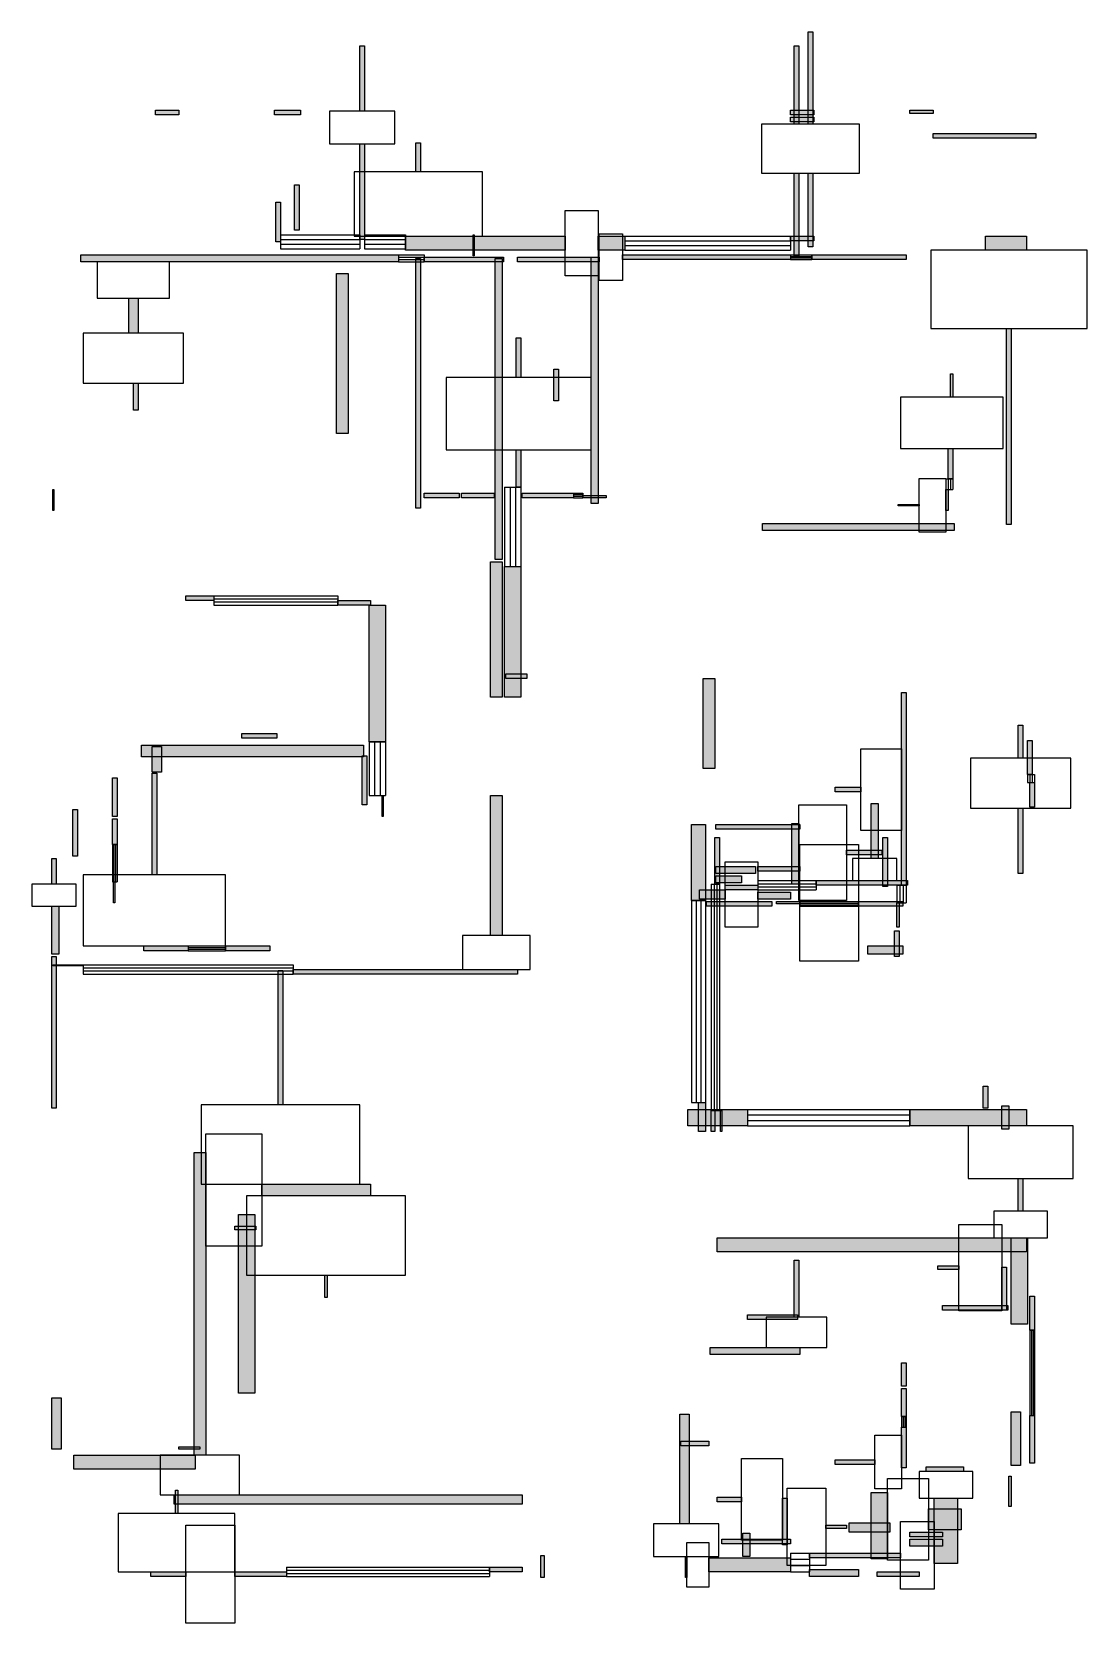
# Model space of a CAD drawing. Header units: centimetres. Extents: x 21 to 1959, y -49 to 2871.
import ezdxf

# ---------------------------------------------------------------- set-up
doc = ezdxf.new("R2010")
doc.units = ezdxf.units.CM
for name, color, linetype in [('DOORZONE', 2, 'Continuous'), ('WALL', 7, 'Continuous'), ('WINDOW', 5, 'Continuous')]:
    doc.layers.add(name, color=color, linetype=linetype)

msp = doc.modelspace()

# ---------------------------------------------------------------- hatches: boundary and pattern name
at = {"layer": 'WALL'}
h = msp.add_hatch(color=256, dxfattribs=at)
h.dxf.hatch_style = 1
h.paths.add_polyline_path([(1446.4, 2871.4), (1455, 2871.4), (1455, 2702.1), (1446.4, 2702.1)])
h = msp.add_hatch(color=256, dxfattribs=at)
h.dxf.hatch_style = 1
h.paths.add_polyline_path([(623.6, 2845.7), (632.1, 2845.7), (632.1, 2725.7), (623.6, 2725.7)])
h = msp.add_hatch(color=256, dxfattribs=at)
h.dxf.hatch_style = 1
h.paths.add_polyline_path([(1420.7, 2845.7), (1429.3, 2845.7), (1429.3, 2702.1), (1420.7, 2702.1)])
h = msp.add_hatch(color=256, dxfattribs=at)
h.dxf.hatch_style = 1
h.paths.add_polyline_path([(248.6, 2727.9), (291.4, 2727.9), (291.4, 2719.3), (248.6, 2719.3)])
h = msp.add_hatch(color=256, dxfattribs=at)
h.dxf.hatch_style = 1
h.paths.add_polyline_path([(467.1, 2727.9), (514.3, 2727.9), (514.3, 2719.3), (467.1, 2719.3)])
h = msp.add_hatch(color=256, dxfattribs=at)
h.dxf.hatch_style = 1
h.paths.add_polyline_path([(1414.3, 2727.9), (1457.1, 2727.9), (1457.1, 2719.3), (1414.3, 2719.3)])
h = msp.add_hatch(color=256, dxfattribs=at)
h.dxf.hatch_style = 1
h.paths.add_polyline_path([(1632.9, 2727.9), (1675.7, 2727.9), (1675.7, 2721.4), (1632.9, 2721.4)])
h = msp.add_hatch(color=256, dxfattribs=at)
h.dxf.hatch_style = 1
h.paths.add_polyline_path([(1414.3, 2715), (1457.1, 2715), (1457.1, 2706.4), (1414.3, 2706.4)])
h = msp.add_hatch(color=256, dxfattribs=at)
h.dxf.hatch_style = 1
h.paths.add_polyline_path([(623.6, 2665.7), (632.1, 2665.7), (632.1, 2490), (623.6, 2490)])
h = msp.add_hatch(color=256, dxfattribs=at)
h.dxf.hatch_style = 1
h.paths.add_polyline_path([(726.4, 2667.9), (735, 2667.9), (735, 2614.3), (726.4, 2614.3)])
h = msp.add_hatch(color=256, dxfattribs=at)
h.dxf.hatch_style = 1
h.paths.add_polyline_path([(1675.7, 2685), (1864.3, 2685), (1864.3, 2676.4), (1675.7, 2676.4)])
h = msp.add_hatch(color=256, dxfattribs=at)
h.dxf.hatch_style = 1
h.paths.add_polyline_path([(1420.7, 2612.1), (1429.3, 2612.1), (1429.3, 2460), (1420.7, 2460)])
h = msp.add_hatch(color=256, dxfattribs=at)
h.dxf.hatch_style = 1
h.paths.add_polyline_path([(1446.4, 2612.1), (1455, 2612.1), (1455, 2477.1), (1446.4, 2477.1)])
h = msp.add_hatch(color=256, dxfattribs=at)
h.dxf.hatch_style = 1
h.paths.add_polyline_path([(503.6, 2590.7), (512.1, 2590.7), (512.1, 2507.1), (503.6, 2507.1)])
h = msp.add_hatch(color=256, dxfattribs=at)
h.dxf.hatch_style = 1
h.paths.add_polyline_path([(469.3, 2558.6), (477.9, 2558.6), (477.9, 2485.7), (469.3, 2485.7)])
h = msp.add_hatch(color=256, dxfattribs=at)
h.dxf.hatch_style = 1
h.paths.add_polyline_path([(707.1, 2496.4), (1000.7, 2496.4), (1000.7, 2470.7), (707.1, 2470.7)])
h = msp.add_hatch(color=256, dxfattribs=at)
h.dxf.hatch_style = 1
h.paths.add_polyline_path([(831.4, 2498.6), (833.6, 2498.6), (833.6, 2460), (831.4, 2460)])
h = msp.add_hatch(color=256, dxfattribs=at)
h.dxf.hatch_style = 1
h.paths.add_polyline_path([(1060.7, 2496.4), (1110, 2496.4), (1110, 2470.7), (1060.7, 2470.7)])
h = msp.add_hatch(color=256, dxfattribs=at)
h.dxf.hatch_style = 1
h.paths.add_polyline_path([(1414.3, 2496.4), (1457.1, 2496.4), (1457.1, 2487.9), (1414.3, 2487.9)])
h = msp.add_hatch(color=256, dxfattribs=at)
h.dxf.hatch_style = 1
h.paths.add_polyline_path([(1772.1, 2496.4), (1847.1, 2496.4), (1847.1, 2470.7), (1772.1, 2470.7)])
h = msp.add_hatch(color=256, dxfattribs=at)
h.dxf.hatch_style = 1
h.paths.add_polyline_path([(111.4, 2462.1), (694.3, 2462.1), (694.3, 2449.3), (111.4, 2449.3)])
h = msp.add_hatch(color=256, dxfattribs=at)
h.dxf.hatch_style = 1
h.paths.add_polyline_path([(726.4, 2455.7), (735, 2455.7), (735, 1997.1), (726.4, 1997.1)])
h = msp.add_hatch(color=256, dxfattribs=at)
h.dxf.hatch_style = 1
h.paths.add_polyline_path([(741.4, 2457.9), (887.1, 2457.9), (887.1, 2449.3), (741.4, 2449.3)])
h = msp.add_hatch(color=256, dxfattribs=at)
h.dxf.hatch_style = 1
h.paths.add_polyline_path([(872.1, 2455.7), (885, 2455.7), (885, 1902.9), (872.1, 1902.9)])
h = msp.add_hatch(color=256, dxfattribs=at)
h.dxf.hatch_style = 1
h.paths.add_polyline_path([(912.9, 2457.9), (1062.9, 2457.9), (1062.9, 2449.3), (912.9, 2449.3)])
h = msp.add_hatch(color=256, dxfattribs=at)
h.dxf.hatch_style = 1
h.paths.add_polyline_path([(1047.9, 2457.9), (1060.7, 2457.9), (1060.7, 2005.7), (1047.9, 2005.7)])
h = msp.add_hatch(color=256, dxfattribs=at)
h.dxf.hatch_style = 1
h.paths.add_polyline_path([(1105.7, 2462.1), (1414.3, 2462.1), (1414.3, 2453.6), (1105.7, 2453.6)])
h = msp.add_hatch(color=256, dxfattribs=at)
h.dxf.hatch_style = 1
h.paths.add_polyline_path([(1452.9, 2462.1), (1626.4, 2462.1), (1626.4, 2453.6), (1452.9, 2453.6)])
h = msp.add_hatch(color=256, dxfattribs=at)
h.dxf.hatch_style = 1
h.paths.add_polyline_path([(580.7, 2427.9), (602.1, 2427.9), (602.1, 2134.3), (580.7, 2134.3)])
h = msp.add_hatch(color=256, dxfattribs=at)
h.dxf.hatch_style = 1
h.paths.add_polyline_path([(199.3, 2382.9), (216.4, 2382.9), (216.4, 2318.6), (199.3, 2318.6)])
h = msp.add_hatch(color=256, dxfattribs=at)
h.dxf.hatch_style = 1
h.paths.add_polyline_path([(910.7, 2310), (919.3, 2310), (919.3, 2237.1), (910.7, 2237.1)])
h = msp.add_hatch(color=256, dxfattribs=at)
h.dxf.hatch_style = 1
h.paths.add_polyline_path([(1810.7, 2327.1), (1819.3, 2327.1), (1819.3, 1967.1), (1810.7, 1967.1)])
h = msp.add_hatch(color=256, dxfattribs=at)
h.dxf.hatch_style = 1
h.paths.add_polyline_path([(979.3, 2252.1), (987.9, 2252.1), (987.9, 2194.3), (979.3, 2194.3)])
h = msp.add_hatch(color=256, dxfattribs=at)
h.dxf.hatch_style = 1
h.paths.add_polyline_path([(207.9, 2226.4), (216.4, 2226.4), (216.4, 2177.1), (207.9, 2177.1)])
h = msp.add_hatch(color=256, dxfattribs=at)
h.dxf.hatch_style = 1
h.paths.add_polyline_path([(1707.9, 2243.6), (1712.1, 2243.6), (1712.1, 2200.7), (1707.9, 2200.7)])
h = msp.add_hatch(color=256, dxfattribs=at)
h.dxf.hatch_style = 1
h.paths.add_polyline_path([(910.7, 2104.3), (919.3, 2104.3), (919.3, 2035.7), (910.7, 2035.7)])
h = msp.add_hatch(color=256, dxfattribs=at)
h.dxf.hatch_style = 1
h.paths.add_polyline_path([(1703.6, 2106.4), (1712.1, 2106.4), (1712.1, 2050.7), (1703.6, 2050.7)])
h = msp.add_hatch(color=256, dxfattribs=at)
h.dxf.hatch_style = 1
h.paths.add_polyline_path([(60, 2031.4), (62.1, 2031.4), (62.1, 1992.9), (60, 1992.9)])
h = msp.add_hatch(color=256, dxfattribs=at)
h.dxf.hatch_style = 1
h.paths.add_polyline_path([(741.4, 2025), (805.7, 2025), (805.7, 2016.4), (741.4, 2016.4)])
h = msp.add_hatch(color=256, dxfattribs=at)
h.dxf.hatch_style = 1
h.paths.add_polyline_path([(810, 2025), (870, 2025), (870, 2016.4), (810, 2016.4)])
h = msp.add_hatch(color=256, dxfattribs=at)
h.dxf.hatch_style = 1
h.paths.add_polyline_path([(921.4, 2025), (1015.7, 2025), (1015.7, 2016.4), (921.4, 2016.4)])
h = msp.add_hatch(color=256, dxfattribs=at)
h.dxf.hatch_style = 1
h.paths.add_polyline_path([(1032.9, 2020.7), (1075.7, 2020.7), (1075.7, 2016.4), (1032.9, 2016.4)])
h = msp.add_hatch(color=256, dxfattribs=at)
h.dxf.hatch_style = 1
h.paths.add_polyline_path([(1699.3, 2031.4), (1703.6, 2031.4), (1703.6, 1992.9), (1699.3, 1992.9)])
h = msp.add_hatch(color=256, dxfattribs=at)
h.dxf.hatch_style = 1
h.paths.add_polyline_path([(1611.4, 2003.6), (1650, 2003.6), (1650, 2001.4), (1611.4, 2001.4)])
h = msp.add_hatch(color=256, dxfattribs=at)
h.dxf.hatch_style = 1
h.paths.add_polyline_path([(1362.9, 1969.3), (1714.3, 1969.3), (1714.3, 1956.4), (1362.9, 1956.4)])
h = msp.add_hatch(color=256, dxfattribs=at)
h.dxf.hatch_style = 1
h.paths.add_polyline_path([(863.6, 1898.6), (885, 1898.6), (885, 1650), (863.6, 1650)])
h = msp.add_hatch(color=256, dxfattribs=at)
h.dxf.hatch_style = 1
h.paths.add_polyline_path([(889.3, 1890), (919.3, 1890), (919.3, 1650), (889.3, 1650)])
h = msp.add_hatch(color=256, dxfattribs=at)
h.dxf.hatch_style = 1
h.paths.add_polyline_path([(304.3, 1836.4), (355.7, 1836.4), (355.7, 1827.9), (304.3, 1827.9)])
h = msp.add_hatch(color=256, dxfattribs=at)
h.dxf.hatch_style = 1
h.paths.add_polyline_path([(582.9, 1827.9), (642.9, 1827.9), (642.9, 1819.3), (582.9, 1819.3)])
h = msp.add_hatch(color=256, dxfattribs=at)
h.dxf.hatch_style = 1
h.paths.add_polyline_path([(640.7, 1819.3), (670.7, 1819.3), (670.7, 1568.6), (640.7, 1568.6)])
h = msp.add_hatch(color=256, dxfattribs=at)
h.dxf.hatch_style = 1
h.paths.add_polyline_path([(891.4, 1692.9), (930, 1692.9), (930, 1684.3), (891.4, 1684.3)])
h = msp.add_hatch(color=256, dxfattribs=at)
h.dxf.hatch_style = 1
h.paths.add_polyline_path([(1253.6, 1684.3), (1275, 1684.3), (1275, 1519.3), (1253.6, 1519.3)])
h = msp.add_hatch(color=256, dxfattribs=at)
h.dxf.hatch_style = 1
h.paths.add_polyline_path([(1617.9, 1658.6), (1626.4, 1658.6), (1626.4, 1305), (1617.9, 1305)])
h = msp.add_hatch(color=256, dxfattribs=at)
h.dxf.hatch_style = 1
h.paths.add_polyline_path([(407.1, 1583.6), (471.4, 1583.6), (471.4, 1575), (407.1, 1575)])
h = msp.add_hatch(color=256, dxfattribs=at)
h.dxf.hatch_style = 1
h.paths.add_polyline_path([(1832.1, 1598.6), (1840.7, 1598.6), (1840.7, 1538.6), (1832.1, 1538.6)])
h = msp.add_hatch(color=256, dxfattribs=at)
h.dxf.hatch_style = 1
h.paths.add_polyline_path([(222.9, 1562.1), (630, 1562.1), (630, 1540.7), (222.9, 1540.7)])
h = msp.add_hatch(color=256, dxfattribs=at)
h.dxf.hatch_style = 1
h.paths.add_polyline_path([(242.1, 1560), (259.3, 1560), (259.3, 1512.9), (242.1, 1512.9)])
h = msp.add_hatch(color=256, dxfattribs=at)
h.dxf.hatch_style = 1
h.paths.add_polyline_path([(1849.3, 1570.7), (1857.9, 1570.7), (1857.9, 1508.6), (1849.3, 1508.6)])
h = msp.add_hatch(color=256, dxfattribs=at)
h.dxf.hatch_style = 1
h.paths.add_polyline_path([(627.9, 1542.9), (636.4, 1542.9), (636.4, 1452.9), (627.9, 1452.9)])
h = msp.add_hatch(color=256, dxfattribs=at)
h.dxf.hatch_style = 1
h.paths.add_polyline_path([(169.3, 1502.1), (177.9, 1502.1), (177.9, 1431.4), (169.3, 1431.4)])
h = msp.add_hatch(color=256, dxfattribs=at)
h.dxf.hatch_style = 1
h.paths.add_polyline_path([(242.1, 1510.7), (250.7, 1510.7), (250.7, 1324.3), (242.1, 1324.3)])
h = msp.add_hatch(color=256, dxfattribs=at)
h.dxf.hatch_style = 1
h.paths.add_polyline_path([(1853.6, 1493.6), (1862.1, 1493.6), (1862.1, 1448.6), (1853.6, 1448.6)])
h = msp.add_hatch(color=256, dxfattribs=at)
h.dxf.hatch_style = 1
h.paths.add_polyline_path([(664.3, 1470), (666.4, 1470), (666.4, 1431.4), (664.3, 1431.4)])
h = msp.add_hatch(color=256, dxfattribs=at)
h.dxf.hatch_style = 1
h.paths.add_polyline_path([(863.6, 1470), (885, 1470), (885, 1212.9), (863.6, 1212.9)])
h = msp.add_hatch(color=256, dxfattribs=at)
h.dxf.hatch_style = 1
h.paths.add_polyline_path([(1495.7, 1485), (1542.9, 1485), (1542.9, 1476.4), (1495.7, 1476.4)])
h = msp.add_hatch(color=256, dxfattribs=at)
h.dxf.hatch_style = 1
h.paths.add_polyline_path([(96.4, 1444.3), (105, 1444.3), (105, 1358.6), (96.4, 1358.6)])
h = msp.add_hatch(color=256, dxfattribs=at)
h.dxf.hatch_style = 1
h.paths.add_polyline_path([(1562.1, 1455), (1575, 1455), (1575, 1354.3), (1562.1, 1354.3)])
h = msp.add_hatch(color=256, dxfattribs=at)
h.dxf.hatch_style = 1
h.paths.add_polyline_path([(1832.1, 1446.4), (1840.7, 1446.4), (1840.7, 1326.4), (1832.1, 1326.4)])
h = msp.add_hatch(color=256, dxfattribs=at)
h.dxf.hatch_style = 1
h.paths.add_polyline_path([(169.3, 1427.1), (177.9, 1427.1), (177.9, 1380), (169.3, 1380)])
h = msp.add_hatch(color=256, dxfattribs=at)
h.dxf.hatch_style = 1
h.paths.add_polyline_path([(1232.1, 1416.4), (1257.9, 1416.4), (1257.9, 1277.1), (1232.1, 1277.1)])
h = msp.add_hatch(color=256, dxfattribs=at)
h.dxf.hatch_style = 1
h.paths.add_polyline_path([(1277.1, 1416.4), (1431.4, 1416.4), (1431.4, 1407.9), (1277.1, 1407.9)])
h = msp.add_hatch(color=256, dxfattribs=at)
h.dxf.hatch_style = 1
h.paths.add_polyline_path([(1416.4, 1418.6), (1429.3, 1418.6), (1429.3, 1307.1), (1416.4, 1307.1)])
h = msp.add_hatch(color=256, dxfattribs=at)
h.dxf.hatch_style = 1
h.paths.add_polyline_path([(1275, 1392.9), (1283.6, 1392.9), (1283.6, 1307.1), (1275, 1307.1)])
h = msp.add_hatch(color=256, dxfattribs=at)
h.dxf.hatch_style = 1
h.paths.add_polyline_path([(1583.6, 1392.9), (1592.1, 1392.9), (1592.1, 1302.9), (1583.6, 1302.9)])
h = msp.add_hatch(color=256, dxfattribs=at)
h.dxf.hatch_style = 1
h.paths.add_polyline_path([(57.9, 1354.3), (66.4, 1354.3), (66.4, 1307.1), (57.9, 1307.1)])
h = msp.add_hatch(color=256, dxfattribs=at)
h.dxf.hatch_style = 1
h.paths.add_polyline_path([(1517.1, 1369.3), (1581.4, 1369.3), (1581.4, 1360.7), (1517.1, 1360.7)])
h = msp.add_hatch(color=256, dxfattribs=at)
h.dxf.hatch_style = 1
h.paths.add_polyline_path([(1277.1, 1339.3), (1350, 1339.3), (1350, 1326.4), (1277.1, 1326.4)])
h = msp.add_hatch(color=256, dxfattribs=at)
h.dxf.hatch_style = 1
h.paths.add_polyline_path([(1277.1, 1322.1), (1324.3, 1322.1), (1324.3, 1309.3), (1277.1, 1309.3)])
h = msp.add_hatch(color=256, dxfattribs=at)
h.dxf.hatch_style = 1
h.paths.add_polyline_path([(1354.3, 1339.3), (1431.4, 1339.3), (1431.4, 1330.7), (1354.3, 1330.7)])
h = msp.add_hatch(color=256, dxfattribs=at)
h.dxf.hatch_style = 1
h.paths.add_polyline_path([(171.4, 1311.4), (173.6, 1311.4), (173.6, 1272.9), (171.4, 1272.9)])
h = msp.add_hatch(color=256, dxfattribs=at)
h.dxf.hatch_style = 1
h.paths.add_polyline_path([(1247.1, 1296.4), (1294.3, 1296.4), (1294.3, 1279.3), (1247.1, 1279.3)])
h = msp.add_hatch(color=256, dxfattribs=at)
h.dxf.hatch_style = 1
h.paths.add_polyline_path([(1294.3, 1305), (1354.3, 1305), (1354.3, 1296.4), (1294.3, 1296.4)])
h = msp.add_hatch(color=256, dxfattribs=at)
h.dxf.hatch_style = 1
h.paths.add_polyline_path([(1354.3, 1292.1), (1414.3, 1292.1), (1414.3, 1279.3), (1354.3, 1279.3)])
h = msp.add_hatch(color=256, dxfattribs=at)
h.dxf.hatch_style = 1
h.paths.add_polyline_path([(1461.4, 1313.6), (1628.6, 1313.6), (1628.6, 1305), (1461.4, 1305)])
h = msp.add_hatch(color=256, dxfattribs=at)
h.dxf.hatch_style = 1
h.paths.add_polyline_path([(57.9, 1266.4), (70.7, 1266.4), (70.7, 1178.6), (57.9, 1178.6)])
h = msp.add_hatch(color=256, dxfattribs=at)
h.dxf.hatch_style = 1
h.paths.add_polyline_path([(1260, 1275), (1380, 1275), (1380, 1266.4), (1260, 1266.4)])
h = msp.add_hatch(color=256, dxfattribs=at)
h.dxf.hatch_style = 1
h.paths.add_polyline_path([(1388.6, 1275), (1431.4, 1275), (1431.4, 1270.7), (1388.6, 1270.7)])
h = msp.add_hatch(color=256, dxfattribs=at)
h.dxf.hatch_style = 1
h.paths.add_polyline_path([(1538.6, 1275), (1620, 1275), (1620, 1266.4), (1538.6, 1266.4)])
h = msp.add_hatch(color=256, dxfattribs=at)
h.dxf.hatch_style = 1
h.paths.add_polyline_path([(1609.3, 1272.9), (1613.6, 1272.9), (1613.6, 1227.9), (1609.3, 1227.9)])
h = msp.add_hatch(color=256, dxfattribs=at)
h.dxf.hatch_style = 1
h.paths.add_polyline_path([(1605, 1221.4), (1613.6, 1221.4), (1613.6, 1174.3), (1605, 1174.3)])
h = msp.add_hatch(color=256, dxfattribs=at)
h.dxf.hatch_style = 1
h.paths.add_polyline_path([(57.9, 1174.3), (66.4, 1174.3), (66.4, 895.7), (57.9, 895.7)])
h = msp.add_hatch(color=256, dxfattribs=at)
h.dxf.hatch_style = 1
h.paths.add_polyline_path([(227.1, 1193.6), (308.6, 1193.6), (308.6, 1185), (227.1, 1185)])
h = msp.add_hatch(color=256, dxfattribs=at)
h.dxf.hatch_style = 1
h.paths.add_polyline_path([(377.1, 1193.6), (458.6, 1193.6), (458.6, 1185), (377.1, 1185)])
h = msp.add_hatch(color=256, dxfattribs=at)
h.dxf.hatch_style = 1
h.paths.add_polyline_path([(1555.7, 1193.6), (1620, 1193.6), (1620, 1178.6), (1555.7, 1178.6)])
h = msp.add_hatch(color=256, dxfattribs=at)
h.dxf.hatch_style = 1
h.paths.add_polyline_path([(60, 1159.3), (115.7, 1159.3), (115.7, 1157.1), (60, 1157.1)])
h = msp.add_hatch(color=256, dxfattribs=at)
h.dxf.hatch_style = 1
h.paths.add_polyline_path([(473.6, 1148.6), (482.1, 1148.6), (482.1, 902.1), (473.6, 902.1)])
h = msp.add_hatch(color=256, dxfattribs=at)
h.dxf.hatch_style = 1
h.paths.add_polyline_path([(501.4, 1150.7), (912.9, 1150.7), (912.9, 1142.1), (501.4, 1142.1)])
h = msp.add_hatch(color=256, dxfattribs=at)
h.dxf.hatch_style = 1
h.paths.add_polyline_path([(1767.9, 936.4), (1776.4, 936.4), (1776.4, 895.7), (1767.9, 895.7)])
h = msp.add_hatch(color=256, dxfattribs=at)
h.dxf.hatch_style = 1
h.paths.add_polyline_path([(1245, 906.4), (1257.9, 906.4), (1257.9, 852.9), (1245, 852.9)])
h = msp.add_hatch(color=256, dxfattribs=at)
h.dxf.hatch_style = 1
h.paths.add_polyline_path([(1225.7, 893.6), (1335, 893.6), (1335, 863.6), (1225.7, 863.6)])
h = msp.add_hatch(color=256, dxfattribs=at)
h.dxf.hatch_style = 1
h.paths.add_polyline_path([(1268.6, 891.4), (1275, 891.4), (1275, 852.9), (1268.6, 852.9)])
h = msp.add_hatch(color=256, dxfattribs=at)
h.dxf.hatch_style = 1
h.paths.add_polyline_path([(1285.7, 891.4), (1287.9, 891.4), (1287.9, 852.9), (1285.7, 852.9)])
h = msp.add_hatch(color=256, dxfattribs=at)
h.dxf.hatch_style = 1
h.paths.add_polyline_path([(1632.9, 893.6), (1847.1, 893.6), (1847.1, 863.6), (1632.9, 863.6)])
h = msp.add_hatch(color=256, dxfattribs=at)
h.dxf.hatch_style = 1
h.paths.add_polyline_path([(1802.1, 900), (1815, 900), (1815, 857.1), (1802.1, 857.1)])
h = msp.add_hatch(color=256, dxfattribs=at)
h.dxf.hatch_style = 1
h.paths.add_polyline_path([(319.3, 814.3), (340.7, 814.3), (340.7, 259.3), (319.3, 259.3)])
h = msp.add_hatch(color=256, dxfattribs=at)
h.dxf.hatch_style = 1
h.paths.add_polyline_path([(1832.1, 767.1), (1840.7, 767.1), (1840.7, 707.1), (1832.1, 707.1)])
h = msp.add_hatch(color=256, dxfattribs=at)
h.dxf.hatch_style = 1
h.paths.add_polyline_path([(443.6, 756.4), (642.9, 756.4), (642.9, 735), (443.6, 735)])
h = msp.add_hatch(color=256, dxfattribs=at)
h.dxf.hatch_style = 1
h.paths.add_polyline_path([(394.3, 679.3), (432.9, 679.3), (432.9, 672.9), (394.3, 672.9)])
h = msp.add_hatch(color=256, dxfattribs=at)
h.dxf.hatch_style = 1
h.paths.add_polyline_path([(400.7, 700.7), (430.7, 700.7), (430.7, 372.9), (400.7, 372.9)])
h = msp.add_hatch(color=256, dxfattribs=at)
h.dxf.hatch_style = 1
h.paths.add_polyline_path([(1279.3, 657.9), (1847.1, 657.9), (1847.1, 632.1), (1279.3, 632.1)])
h = msp.add_hatch(color=256, dxfattribs=at)
h.dxf.hatch_style = 1
h.paths.add_polyline_path([(1819.3, 657.9), (1849.3, 657.9), (1849.3, 499.3), (1819.3, 499.3)])
h = msp.add_hatch(color=256, dxfattribs=at)
h.dxf.hatch_style = 1
h.paths.add_polyline_path([(1420.7, 617.1), (1429.3, 617.1), (1429.3, 512.1), (1420.7, 512.1)])
h = msp.add_hatch(color=256, dxfattribs=at)
h.dxf.hatch_style = 1
h.paths.add_polyline_path([(559.3, 589.3), (563.6, 589.3), (563.6, 548.6), (559.3, 548.6)])
h = msp.add_hatch(color=256, dxfattribs=at)
h.dxf.hatch_style = 1
h.paths.add_polyline_path([(1684.3, 606.4), (1722.9, 606.4), (1722.9, 600), (1684.3, 600)])
h = msp.add_hatch(color=256, dxfattribs=at)
h.dxf.hatch_style = 1
h.paths.add_polyline_path([(1802.1, 604.3), (1810.7, 604.3), (1810.7, 525), (1802.1, 525)])
h = msp.add_hatch(color=256, dxfattribs=at)
h.dxf.hatch_style = 1
h.paths.add_polyline_path([(1692.9, 533.6), (1812.9, 533.6), (1812.9, 525), (1692.9, 525)])
h = msp.add_hatch(color=256, dxfattribs=at)
h.dxf.hatch_style = 1
h.paths.add_polyline_path([(1853.6, 550.7), (1862.1, 550.7), (1862.1, 488.6), (1853.6, 488.6)])
h = msp.add_hatch(color=256, dxfattribs=at)
h.dxf.hatch_style = 1
h.paths.add_polyline_path([(1335, 516.4), (1427.1, 516.4), (1427.1, 507.9), (1335, 507.9)])
h = msp.add_hatch(color=256, dxfattribs=at)
h.dxf.hatch_style = 1
h.paths.add_polyline_path([(1266.4, 456.4), (1431.4, 456.4), (1431.4, 443.6), (1266.4, 443.6)])
h = msp.add_hatch(color=256, dxfattribs=at)
h.dxf.hatch_style = 1
h.paths.add_polyline_path([(1617.9, 428.6), (1626.4, 428.6), (1626.4, 385.7), (1617.9, 385.7)])
h = msp.add_hatch(color=256, dxfattribs=at)
h.dxf.hatch_style = 1
h.paths.add_polyline_path([(1617.9, 381.4), (1626.4, 381.4), (1626.4, 330), (1617.9, 330)])
h = msp.add_hatch(color=256, dxfattribs=at)
h.dxf.hatch_style = 1
h.paths.add_polyline_path([(57.9, 364.3), (75, 364.3), (75, 270), (57.9, 270)])
h = msp.add_hatch(color=256, dxfattribs=at)
h.dxf.hatch_style = 1
h.paths.add_polyline_path([(1210.7, 334.3), (1227.9, 334.3), (1227.9, 132.9), (1210.7, 132.9)])
h = msp.add_hatch(color=256, dxfattribs=at)
h.dxf.hatch_style = 1
h.paths.add_polyline_path([(1819.3, 338.6), (1836.4, 338.6), (1836.4, 240), (1819.3, 240)])
h = msp.add_hatch(color=256, dxfattribs=at)
h.dxf.hatch_style = 1
h.paths.add_polyline_path([(1853.6, 332.1), (1862.1, 332.1), (1862.1, 244.3), (1853.6, 244.3)])
h = msp.add_hatch(color=256, dxfattribs=at)
h.dxf.hatch_style = 1
h.paths.add_polyline_path([(1617.9, 310.7), (1626.4, 310.7), (1626.4, 235.7), (1617.9, 235.7)])
h = msp.add_hatch(color=256, dxfattribs=at)
h.dxf.hatch_style = 1
h.paths.add_polyline_path([(291.4, 274.3), (330, 274.3), (330, 270), (291.4, 270)])
h = msp.add_hatch(color=256, dxfattribs=at)
h.dxf.hatch_style = 1
h.paths.add_polyline_path([(1212.9, 285), (1264.3, 285), (1264.3, 276.4), (1212.9, 276.4)])
h = msp.add_hatch(color=256, dxfattribs=at)
h.dxf.hatch_style = 1
h.paths.add_polyline_path([(98.6, 259.3), (321.4, 259.3), (321.4, 233.6), (98.6, 233.6)])
h = msp.add_hatch(color=256, dxfattribs=at)
h.dxf.hatch_style = 1
h.paths.add_polyline_path([(1495.7, 250.7), (1568.6, 250.7), (1568.6, 242.1), (1495.7, 242.1)])
h = msp.add_hatch(color=256, dxfattribs=at)
h.dxf.hatch_style = 1
h.paths.add_polyline_path([(1662.9, 237.9), (1731.4, 237.9), (1731.4, 229.3), (1662.9, 229.3)])
h = msp.add_hatch(color=256, dxfattribs=at)
h.dxf.hatch_style = 1
h.paths.add_polyline_path([(1815, 220.7), (1819.3, 220.7), (1819.3, 165), (1815, 165)])
h = msp.add_hatch(color=256, dxfattribs=at)
h.dxf.hatch_style = 1
h.paths.add_polyline_path([(282.9, 186.4), (921.4, 186.4), (921.4, 169.3), (282.9, 169.3)])
h = msp.add_hatch(color=256, dxfattribs=at)
h.dxf.hatch_style = 1
h.paths.add_polyline_path([(285, 195), (289.3, 195), (289.3, 152.1), (285, 152.1)])
h = msp.add_hatch(color=256, dxfattribs=at)
h.dxf.hatch_style = 1
h.paths.add_polyline_path([(1279.3, 182.1), (1324.3, 182.1), (1324.3, 173.6), (1279.3, 173.6)])
h = msp.add_hatch(color=256, dxfattribs=at)
h.dxf.hatch_style = 1
h.paths.add_polyline_path([(1399.3, 180), (1407.9, 180), (1407.9, 94.3), (1399.3, 94.3)])
h = msp.add_hatch(color=256, dxfattribs=at)
h.dxf.hatch_style = 1
h.paths.add_polyline_path([(1562.1, 190.7), (1592.1, 190.7), (1592.1, 68.6), (1562.1, 68.6)])
h = msp.add_hatch(color=256, dxfattribs=at)
h.dxf.hatch_style = 1
h.paths.add_polyline_path([(1677.9, 180), (1720.7, 180), (1720.7, 60), (1677.9, 60)])
h = msp.add_hatch(color=256, dxfattribs=at)
h.dxf.hatch_style = 1
h.paths.add_polyline_path([(1667.1, 160.7), (1727.1, 160.7), (1727.1, 122.1), (1667.1, 122.1)])
h = msp.add_hatch(color=256, dxfattribs=at)
h.dxf.hatch_style = 1
h.paths.add_polyline_path([(1478.6, 130.7), (1517.1, 130.7), (1517.1, 124.3), (1478.6, 124.3)])
h = msp.add_hatch(color=256, dxfattribs=at)
h.dxf.hatch_style = 1
h.paths.add_polyline_path([(1521.4, 135), (1596.4, 135), (1596.4, 117.9), (1521.4, 117.9)])
h = msp.add_hatch(color=256, dxfattribs=at)
h.dxf.hatch_style = 1
h.paths.add_polyline_path([(1632.9, 117.9), (1692.9, 117.9), (1692.9, 109.3), (1632.9, 109.3)])
h = msp.add_hatch(color=256, dxfattribs=at)
h.dxf.hatch_style = 1
h.paths.add_polyline_path([(1287.9, 105), (1414.3, 105), (1414.3, 96.4), (1287.9, 96.4)])
h = msp.add_hatch(color=256, dxfattribs=at)
h.dxf.hatch_style = 1
h.paths.add_polyline_path([(1326.4, 115.7), (1339.3, 115.7), (1339.3, 72.9), (1326.4, 72.9)])
h = msp.add_hatch(color=256, dxfattribs=at)
h.dxf.hatch_style = 1
h.paths.add_polyline_path([(1632.9, 105), (1692.9, 105), (1692.9, 92.1), (1632.9, 92.1)])
h = msp.add_hatch(color=256, dxfattribs=at)
h.dxf.hatch_style = 1
h.paths.add_polyline_path([(955.7, 75), (962.1, 75), (962.1, 34.3), (955.7, 34.3)])
h = msp.add_hatch(color=256, dxfattribs=at)
h.dxf.hatch_style = 1
h.paths.add_polyline_path([(1221.4, 72.9), (1223.6, 72.9), (1223.6, 34.3), (1221.4, 34.3)])
h = msp.add_hatch(color=256, dxfattribs=at)
h.dxf.hatch_style = 1
h.paths.add_polyline_path([(1264.3, 70.7), (1414.3, 70.7), (1414.3, 45), (1264.3, 45)])
h = msp.add_hatch(color=256, dxfattribs=at)
h.dxf.hatch_style = 1
h.paths.add_polyline_path([(1448.6, 79.3), (1615.7, 79.3), (1615.7, 70.7), (1448.6, 70.7)])
h = msp.add_hatch(color=256, dxfattribs=at)
h.dxf.hatch_style = 1
h.paths.add_polyline_path([(240, 45), (304.3, 45), (304.3, 36.4), (240, 36.4)])
h = msp.add_hatch(color=256, dxfattribs=at)
h.dxf.hatch_style = 1
h.paths.add_polyline_path([(394.3, 45), (488.6, 45), (488.6, 36.4), (394.3, 36.4)])
h = msp.add_hatch(color=256, dxfattribs=at)
h.dxf.hatch_style = 1
h.paths.add_polyline_path([(861.4, 53.6), (921.4, 53.6), (921.4, 45), (861.4, 45)])
h = msp.add_hatch(color=256, dxfattribs=at)
h.dxf.hatch_style = 1
h.paths.add_polyline_path([(1448.6, 49.3), (1538.6, 49.3), (1538.6, 36.4), (1448.6, 36.4)])
h = msp.add_hatch(color=256, dxfattribs=at)
h.dxf.hatch_style = 1
h.paths.add_polyline_path([(1572.9, 45), (1650, 45), (1650, 36.4), (1572.9, 36.4)])

# ---------------------------------------------------------------- linework, layer by layer
at = {"layer": 'DOORZONE'}
for points in [[(567.9, 2725.7), (567.9, 2665.7), (687.9, 2665.7), (687.9, 2725.7)], [(1360.7, 2702.1), (1360.7, 2612.1), (1540.7, 2612.1), (1540.7, 2702.1)], [(612.9, 2614.3), (612.9, 2496.4), (848.6, 2496.4), (848.6, 2614.3)], [(1000.7, 2543.6), (1060.7, 2543.6), (1060.7, 2423.6), (1000.7, 2423.6)], [(1062.9, 2500.7), (1105.7, 2500.7), (1105.7, 2415), (1062.9, 2415)], [(1671.4, 2470.7), (1671.4, 2327.1), (1958.6, 2327.1), (1958.6, 2470.7)], [(141.4, 2449.3), (141.4, 2382.9), (274.3, 2382.9), (274.3, 2449.3)], [(115.7, 2318.6), (115.7, 2226.4), (300, 2226.4), (300, 2318.6)], [(782.1, 2237.1), (782.1, 2104.3), (1047.9, 2104.3), (1047.9, 2237.1)], [(1615.7, 2200.7), (1615.7, 2106.4), (1804.3, 2106.4), (1804.3, 2200.7)], [(1650, 2051.8), (1699.3, 2051.8), (1699.3, 1953.2), (1650, 1953.2)], [(1542.9, 1555.7), (1617.9, 1555.7), (1617.9, 1405.7), (1542.9, 1405.7)], [(1744.3, 1538.6), (1744.3, 1446.4), (1928.6, 1446.4), (1928.6, 1538.6)], [(1429.3, 1452.9), (1517.1, 1452.9), (1517.1, 1277.1), (1429.3, 1277.1)], [(1431.4, 1380), (1538.6, 1380), (1538.6, 1165.7), (1431.4, 1165.7)], [(1294.3, 1347.9), (1354.3, 1347.9), (1354.3, 1227.9), (1294.3, 1227.9)], [(1527.9, 1354.3), (1527.9, 1313.6), (1609.3, 1313.6), (1609.3, 1354.3)], [(115.7, 1324.3), (115.7, 1193.6), (377.1, 1193.6), (377.1, 1324.3)], [(21.4, 1307.1), (21.4, 1266.4), (102.9, 1266.4), (102.9, 1307.1)], [(812.1, 1212.9), (812.1, 1150.7), (936.4, 1150.7), (936.4, 1212.9)], [(332.1, 902.1), (332.1, 756.4), (623.6, 756.4), (623.6, 902.1)], [(340.7, 848.6), (443.6, 848.6), (443.6, 642.9), (340.7, 642.9)], [(1740, 863.6), (1740, 767.1), (1932.9, 767.1), (1932.9, 863.6)], [(415.7, 735), (415.7, 589.3), (707.1, 589.3), (707.1, 735)], [(1787.1, 707.1), (1787.1, 657.9), (1885.7, 657.9), (1885.7, 707.1)], [(1722.9, 682.5), (1802.1, 682.5), (1802.1, 523.9), (1722.9, 523.9)], [(1369.3, 512.1), (1369.3, 456.4), (1480.7, 456.4), (1480.7, 512.1)], [(1568.6, 295.7), (1617.9, 295.7), (1617.9, 197.1), (1568.6, 197.1)], [(257.1, 259.3), (257.1, 186.4), (402.9, 186.4), (402.9, 259.3)], [(1324.3, 252.9), (1399.3, 252.9), (1399.3, 102.9), (1324.3, 102.9)], [(1592.1, 216.4), (1667.1, 216.4), (1667.1, 66.4), (1592.1, 66.4)], [(1650, 229.3), (1650, 180), (1748.6, 180), (1748.6, 229.3)], [(1407.9, 198.2), (1478.6, 198.2), (1478.6, 56.8), (1407.9, 56.8)], [(180, 152.1), (180, 45), (394.3, 45), (394.3, 152.1)], [(304.3, 130.7), (394.3, 130.7), (394.3, -49.3), (304.3, -49.3)], [(1162.5, 132.9), (1162.5, 72.9), (1282.5, 72.9), (1282.5, 132.9)], [(1615.7, 137.1), (1677.9, 137.1), (1677.9, 12.9), (1615.7, 12.9)], [(1223.6, 98.6), (1264.3, 98.6), (1264.3, 17.1), (1223.6, 17.1)]]:
    msp.add_lwpolyline(points, close=True, dxfattribs=at)
at = {"layer": 'WALL'}
for points in [[(1446.4, 2871.4), (1455, 2871.4), (1455, 2702.1), (1446.4, 2702.1)], [(623.6, 2845.7), (632.1, 2845.7), (632.1, 2725.7), (623.6, 2725.7)], [(1420.7, 2845.7), (1429.3, 2845.7), (1429.3, 2702.1), (1420.7, 2702.1)], [(248.6, 2727.9), (291.4, 2727.9), (291.4, 2719.3), (248.6, 2719.3)], [(467.1, 2727.9), (514.3, 2727.9), (514.3, 2719.3), (467.1, 2719.3)], [(1414.3, 2727.9), (1457.1, 2727.9), (1457.1, 2719.3), (1414.3, 2719.3)], [(1632.9, 2727.9), (1675.7, 2727.9), (1675.7, 2721.4), (1632.9, 2721.4)], [(1414.3, 2715), (1457.1, 2715), (1457.1, 2706.4), (1414.3, 2706.4)], [(623.6, 2665.7), (632.1, 2665.7), (632.1, 2490), (623.6, 2490)], [(726.4, 2667.9), (735, 2667.9), (735, 2614.3), (726.4, 2614.3)], [(1675.7, 2685), (1864.3, 2685), (1864.3, 2676.4), (1675.7, 2676.4)], [(1420.7, 2612.1), (1429.3, 2612.1), (1429.3, 2460), (1420.7, 2460)], [(1446.4, 2612.1), (1455, 2612.1), (1455, 2477.1), (1446.4, 2477.1)], [(503.6, 2590.7), (512.1, 2590.7), (512.1, 2507.1), (503.6, 2507.1)], [(469.3, 2558.6), (477.9, 2558.6), (477.9, 2485.7), (469.3, 2485.7)], [(707.1, 2496.4), (1000.7, 2496.4), (1000.7, 2470.7), (707.1, 2470.7)], [(831.4, 2498.6), (833.6, 2498.6), (833.6, 2460), (831.4, 2460)], [(1060.7, 2496.4), (1110, 2496.4), (1110, 2470.7), (1060.7, 2470.7)], [(1414.3, 2496.4), (1457.1, 2496.4), (1457.1, 2487.9), (1414.3, 2487.9)], [(1772.1, 2496.4), (1847.1, 2496.4), (1847.1, 2470.7), (1772.1, 2470.7)], [(111.4, 2462.1), (694.3, 2462.1), (694.3, 2449.3), (111.4, 2449.3)], [(726.4, 2455.7), (735, 2455.7), (735, 1997.1), (726.4, 1997.1)], [(741.4, 2457.9), (887.1, 2457.9), (887.1, 2449.3), (741.4, 2449.3)], [(872.1, 2455.7), (885, 2455.7), (885, 1902.9), (872.1, 1902.9)], [(912.9, 2457.9), (1062.9, 2457.9), (1062.9, 2449.3), (912.9, 2449.3)], [(1047.9, 2457.9), (1060.7, 2457.9), (1060.7, 2005.7), (1047.9, 2005.7)], [(1105.7, 2462.1), (1414.3, 2462.1), (1414.3, 2453.6), (1105.7, 2453.6)], [(1452.9, 2462.1), (1626.4, 2462.1), (1626.4, 2453.6), (1452.9, 2453.6)], [(580.7, 2427.9), (602.1, 2427.9), (602.1, 2134.3), (580.7, 2134.3)], [(199.3, 2382.9), (216.4, 2382.9), (216.4, 2318.6), (199.3, 2318.6)], [(910.7, 2310), (919.3, 2310), (919.3, 2237.1), (910.7, 2237.1)], [(1810.7, 2327.1), (1819.3, 2327.1), (1819.3, 1967.1), (1810.7, 1967.1)], [(979.3, 2252.1), (987.9, 2252.1), (987.9, 2194.3), (979.3, 2194.3)], [(207.9, 2226.4), (216.4, 2226.4), (216.4, 2177.1), (207.9, 2177.1)], [(1707.9, 2243.6), (1712.1, 2243.6), (1712.1, 2200.7), (1707.9, 2200.7)], [(910.7, 2104.3), (919.3, 2104.3), (919.3, 2035.7), (910.7, 2035.7)], [(1703.6, 2106.4), (1712.1, 2106.4), (1712.1, 2050.7), (1703.6, 2050.7)], [(60, 2031.4), (62.1, 2031.4), (62.1, 1992.9), (60, 1992.9)], [(741.4, 2025), (805.7, 2025), (805.7, 2016.4), (741.4, 2016.4)], [(810, 2025), (870, 2025), (870, 2016.4), (810, 2016.4)], [(921.4, 2025), (1015.7, 2025), (1015.7, 2016.4), (921.4, 2016.4)], [(1032.9, 2020.7), (1075.7, 2020.7), (1075.7, 2016.4), (1032.9, 2016.4)], [(1699.3, 2031.4), (1703.6, 2031.4), (1703.6, 1992.9), (1699.3, 1992.9)], [(1611.4, 2003.6), (1650, 2003.6), (1650, 2001.4), (1611.4, 2001.4)], [(1362.9, 1969.3), (1714.3, 1969.3), (1714.3, 1956.4), (1362.9, 1956.4)], [(863.6, 1898.6), (885, 1898.6), (885, 1650), (863.6, 1650)], [(889.3, 1890), (919.3, 1890), (919.3, 1650), (889.3, 1650)], [(304.3, 1836.4), (355.7, 1836.4), (355.7, 1827.9), (304.3, 1827.9)], [(582.9, 1827.9), (642.9, 1827.9), (642.9, 1819.3), (582.9, 1819.3)], [(640.7, 1819.3), (670.7, 1819.3), (670.7, 1568.6), (640.7, 1568.6)], [(891.4, 1692.9), (930, 1692.9), (930, 1684.3), (891.4, 1684.3)], [(1253.6, 1684.3), (1275, 1684.3), (1275, 1519.3), (1253.6, 1519.3)], [(1617.9, 1658.6), (1626.4, 1658.6), (1626.4, 1305), (1617.9, 1305)], [(407.1, 1583.6), (471.4, 1583.6), (471.4, 1575), (407.1, 1575)], [(1832.1, 1598.6), (1840.7, 1598.6), (1840.7, 1538.6), (1832.1, 1538.6)], [(222.9, 1562.1), (630, 1562.1), (630, 1540.7), (222.9, 1540.7)], [(242.1, 1560), (259.3, 1560), (259.3, 1512.9), (242.1, 1512.9)], [(1849.3, 1570.7), (1857.9, 1570.7), (1857.9, 1508.6), (1849.3, 1508.6)], [(627.9, 1542.9), (636.4, 1542.9), (636.4, 1452.9), (627.9, 1452.9)], [(169.3, 1502.1), (177.9, 1502.1), (177.9, 1431.4), (169.3, 1431.4)], [(242.1, 1510.7), (250.7, 1510.7), (250.7, 1324.3), (242.1, 1324.3)], [(1853.6, 1493.6), (1862.1, 1493.6), (1862.1, 1448.6), (1853.6, 1448.6)], [(664.3, 1470), (666.4, 1470), (666.4, 1431.4), (664.3, 1431.4)], [(863.6, 1470), (885, 1470), (885, 1212.9), (863.6, 1212.9)], [(1495.7, 1485), (1542.9, 1485), (1542.9, 1476.4), (1495.7, 1476.4)], [(96.4, 1444.3), (105, 1444.3), (105, 1358.6), (96.4, 1358.6)], [(1562.1, 1455), (1575, 1455), (1575, 1354.3), (1562.1, 1354.3)], [(1832.1, 1446.4), (1840.7, 1446.4), (1840.7, 1326.4), (1832.1, 1326.4)], [(169.3, 1427.1), (177.9, 1427.1), (177.9, 1380), (169.3, 1380)], [(1232.1, 1416.4), (1257.9, 1416.4), (1257.9, 1277.1), (1232.1, 1277.1)], [(1277.1, 1416.4), (1431.4, 1416.4), (1431.4, 1407.9), (1277.1, 1407.9)], [(1416.4, 1418.6), (1429.3, 1418.6), (1429.3, 1307.1), (1416.4, 1307.1)], [(1275, 1392.9), (1283.6, 1392.9), (1283.6, 1307.1), (1275, 1307.1)], [(1583.6, 1392.9), (1592.1, 1392.9), (1592.1, 1302.9), (1583.6, 1302.9)], [(57.9, 1354.3), (66.4, 1354.3), (66.4, 1307.1), (57.9, 1307.1)], [(1517.1, 1369.3), (1581.4, 1369.3), (1581.4, 1360.7), (1517.1, 1360.7)], [(1277.1, 1339.3), (1350, 1339.3), (1350, 1326.4), (1277.1, 1326.4)], [(1277.1, 1322.1), (1324.3, 1322.1), (1324.3, 1309.3), (1277.1, 1309.3)], [(1354.3, 1339.3), (1431.4, 1339.3), (1431.4, 1330.7), (1354.3, 1330.7)], [(171.4, 1311.4), (173.6, 1311.4), (173.6, 1272.9), (171.4, 1272.9)], [(1247.1, 1296.4), (1294.3, 1296.4), (1294.3, 1279.3), (1247.1, 1279.3)], [(1294.3, 1305), (1354.3, 1305), (1354.3, 1296.4), (1294.3, 1296.4)], [(1354.3, 1292.1), (1414.3, 1292.1), (1414.3, 1279.3), (1354.3, 1279.3)], [(1461.4, 1313.6), (1628.6, 1313.6), (1628.6, 1305), (1461.4, 1305)], [(57.9, 1266.4), (70.7, 1266.4), (70.7, 1178.6), (57.9, 1178.6)], [(1260, 1275), (1380, 1275), (1380, 1266.4), (1260, 1266.4)], [(1388.6, 1275), (1431.4, 1275), (1431.4, 1270.7), (1388.6, 1270.7)], [(1538.6, 1275), (1620, 1275), (1620, 1266.4), (1538.6, 1266.4)], [(1609.3, 1272.9), (1613.6, 1272.9), (1613.6, 1227.9), (1609.3, 1227.9)], [(1605, 1221.4), (1613.6, 1221.4), (1613.6, 1174.3), (1605, 1174.3)], [(57.9, 1174.3), (66.4, 1174.3), (66.4, 895.7), (57.9, 895.7)], [(227.1, 1193.6), (308.6, 1193.6), (308.6, 1185), (227.1, 1185)], [(377.1, 1193.6), (458.6, 1193.6), (458.6, 1185), (377.1, 1185)], [(1555.7, 1193.6), (1620, 1193.6), (1620, 1178.6), (1555.7, 1178.6)], [(60, 1159.3), (115.7, 1159.3), (115.7, 1157.1), (60, 1157.1)], [(473.6, 1148.6), (482.1, 1148.6), (482.1, 902.1), (473.6, 902.1)], [(501.4, 1150.7), (912.9, 1150.7), (912.9, 1142.1), (501.4, 1142.1)], [(1767.9, 936.4), (1776.4, 936.4), (1776.4, 895.7), (1767.9, 895.7)], [(1245, 906.4), (1257.9, 906.4), (1257.9, 852.9), (1245, 852.9)], [(1225.7, 893.6), (1335, 893.6), (1335, 863.6), (1225.7, 863.6)], [(1268.6, 891.4), (1275, 891.4), (1275, 852.9), (1268.6, 852.9)], [(1285.7, 891.4), (1287.9, 891.4), (1287.9, 852.9), (1285.7, 852.9)], [(1632.9, 893.6), (1847.1, 893.6), (1847.1, 863.6), (1632.9, 863.6)], [(1802.1, 900), (1815, 900), (1815, 857.1), (1802.1, 857.1)], [(319.3, 814.3), (340.7, 814.3), (340.7, 259.3), (319.3, 259.3)], [(1832.1, 767.1), (1840.7, 767.1), (1840.7, 707.1), (1832.1, 707.1)], [(443.6, 756.4), (642.9, 756.4), (642.9, 735), (443.6, 735)], [(394.3, 679.3), (432.9, 679.3), (432.9, 672.9), (394.3, 672.9)], [(400.7, 700.7), (430.7, 700.7), (430.7, 372.9), (400.7, 372.9)], [(1279.3, 657.9), (1847.1, 657.9), (1847.1, 632.1), (1279.3, 632.1)], [(1819.3, 657.9), (1849.3, 657.9), (1849.3, 499.3), (1819.3, 499.3)], [(1420.7, 617.1), (1429.3, 617.1), (1429.3, 512.1), (1420.7, 512.1)], [(559.3, 589.3), (563.6, 589.3), (563.6, 548.6), (559.3, 548.6)], [(1684.3, 606.4), (1722.9, 606.4), (1722.9, 600), (1684.3, 600)], [(1802.1, 604.3), (1810.7, 604.3), (1810.7, 525), (1802.1, 525)], [(1692.9, 533.6), (1812.9, 533.6), (1812.9, 525), (1692.9, 525)], [(1853.6, 550.7), (1862.1, 550.7), (1862.1, 488.6), (1853.6, 488.6)], [(1335, 516.4), (1427.1, 516.4), (1427.1, 507.9), (1335, 507.9)], [(1266.4, 456.4), (1431.4, 456.4), (1431.4, 443.6), (1266.4, 443.6)], [(1617.9, 428.6), (1626.4, 428.6), (1626.4, 385.7), (1617.9, 385.7)], [(1617.9, 381.4), (1626.4, 381.4), (1626.4, 330), (1617.9, 330)], [(57.9, 364.3), (75, 364.3), (75, 270), (57.9, 270)], [(1210.7, 334.3), (1227.9, 334.3), (1227.9, 132.9), (1210.7, 132.9)], [(1819.3, 338.6), (1836.4, 338.6), (1836.4, 240), (1819.3, 240)], [(1853.6, 332.1), (1862.1, 332.1), (1862.1, 244.3), (1853.6, 244.3)], [(1617.9, 310.7), (1626.4, 310.7), (1626.4, 235.7), (1617.9, 235.7)], [(291.4, 274.3), (330, 274.3), (330, 270), (291.4, 270)], [(1212.9, 285), (1264.3, 285), (1264.3, 276.4), (1212.9, 276.4)], [(98.6, 259.3), (321.4, 259.3), (321.4, 233.6), (98.6, 233.6)], [(1495.7, 250.7), (1568.6, 250.7), (1568.6, 242.1), (1495.7, 242.1)], [(1662.9, 237.9), (1731.4, 237.9), (1731.4, 229.3), (1662.9, 229.3)], [(1815, 220.7), (1819.3, 220.7), (1819.3, 165), (1815, 165)], [(282.9, 186.4), (921.4, 186.4), (921.4, 169.3), (282.9, 169.3)], [(285, 195), (289.3, 195), (289.3, 152.1), (285, 152.1)], [(1279.3, 182.1), (1324.3, 182.1), (1324.3, 173.6), (1279.3, 173.6)], [(1399.3, 180), (1407.9, 180), (1407.9, 94.3), (1399.3, 94.3)], [(1562.1, 190.7), (1592.1, 190.7), (1592.1, 68.6), (1562.1, 68.6)], [(1677.9, 180), (1720.7, 180), (1720.7, 60), (1677.9, 60)], [(1667.1, 160.7), (1727.1, 160.7), (1727.1, 122.1), (1667.1, 122.1)], [(1478.6, 130.7), (1517.1, 130.7), (1517.1, 124.3), (1478.6, 124.3)], [(1521.4, 135), (1596.4, 135), (1596.4, 117.9), (1521.4, 117.9)], [(1632.9, 117.9), (1692.9, 117.9), (1692.9, 109.3), (1632.9, 109.3)], [(1287.9, 105), (1414.3, 105), (1414.3, 96.4), (1287.9, 96.4)], [(1326.4, 115.7), (1339.3, 115.7), (1339.3, 72.9), (1326.4, 72.9)], [(1632.9, 105), (1692.9, 105), (1692.9, 92.1), (1632.9, 92.1)], [(955.7, 75), (962.1, 75), (962.1, 34.3), (955.7, 34.3)], [(1221.4, 72.9), (1223.6, 72.9), (1223.6, 34.3), (1221.4, 34.3)], [(1264.3, 70.7), (1414.3, 70.7), (1414.3, 45), (1264.3, 45)], [(1448.6, 79.3), (1615.7, 79.3), (1615.7, 70.7), (1448.6, 70.7)], [(240, 45), (304.3, 45), (304.3, 36.4), (240, 36.4)], [(394.3, 45), (488.6, 45), (488.6, 36.4), (394.3, 36.4)], [(861.4, 53.6), (921.4, 53.6), (921.4, 45), (861.4, 45)], [(1448.6, 49.3), (1538.6, 49.3), (1538.6, 36.4), (1448.6, 36.4)], [(1572.9, 45), (1650, 45), (1650, 36.4), (1572.9, 36.4)]]:
    msp.add_lwpolyline(points, close=True, dxfattribs=at)
at = {"layer": 'WINDOW'}
for p, q in [((477.9, 2498.6), (623.6, 2498.6)), ((477.9, 2498.6), (477.9, 2472.9)), ((477.9, 2490), (623.6, 2490)), ((623.6, 2498.6), (623.6, 2472.9)), ((632.1, 2498.6), (707.1, 2498.6)), ((632.1, 2498.6), (632.1, 2472.9)), ((632.1, 2490), (707.1, 2490)), ((707.1, 2498.6), (707.1, 2472.9)), ((1110, 2496.4), (1414.3, 2496.4)), ((1110, 2496.4), (1110, 2470.7)), ((1110, 2487.9), (1414.3, 2487.9)), ((1414.3, 2496.4), (1414.3, 2470.7)), ((477.9, 2481.4), (623.6, 2481.4)), ((477.9, 2472.9), (623.6, 2472.9)), ((632.1, 2481.4), (707.1, 2481.4)), ((632.1, 2472.9), (707.1, 2472.9)), ((694.3, 2462.1), (741.4, 2462.1)), ((694.3, 2462.1), (694.3, 2449.3)), ((694.3, 2457.9), (741.4, 2457.9)), ((694.3, 2453.6), (741.4, 2453.6)), ((741.4, 2462.1), (741.4, 2449.3)), ((1110, 2479.3), (1414.3, 2479.3)), ((1110, 2470.7), (1414.3, 2470.7)), ((1414.3, 2462.1), (1452.9, 2462.1)), ((1414.3, 2462.1), (1414.3, 2453.6)), ((1414.3, 2459.3), (1452.9, 2459.3)), ((1414.3, 2456.4), (1452.9, 2456.4)), ((1414.3, 2453.6), (1452.9, 2453.6)), ((1452.9, 2462.1), (1452.9, 2453.6)), ((694.3, 2449.3), (741.4, 2449.3)), ((1699.3, 2050.7), (1699.3, 2031.4)), ((1699.3, 2050.7), (1712.1, 2050.7)), ((1703.6, 2050.7), (1703.6, 2031.4)), ((1707.9, 2050.7), (1707.9, 2031.4)), ((1712.1, 2050.7), (1712.1, 2031.4)), ((889.3, 2035.7), (889.3, 1890)), ((889.3, 2035.7), (919.3, 2035.7)), ((899.3, 2035.7), (899.3, 1890)), ((909.3, 2035.7), (909.3, 1890)), ((919.3, 2035.7), (919.3, 1890)), ((1015.7, 2025), (1032.9, 2025)), ((1015.7, 2025), (1015.7, 2016.4)), ((1015.7, 2022.1), (1032.9, 2022.1)), ((1015.7, 2019.3), (1032.9, 2019.3)), ((1015.7, 2016.4), (1032.9, 2016.4)), ((1032.9, 2025), (1032.9, 2016.4)), ((1699.3, 2031.4), (1712.1, 2031.4)), ((889.3, 1890), (919.3, 1890)), ((355.7, 1836.4), (582.9, 1836.4)), ((355.7, 1836.4), (355.7, 1819.3)), ((355.7, 1830.7), (582.9, 1830.7)), ((355.7, 1825), (582.9, 1825)), ((355.7, 1819.3), (582.9, 1819.3)), ((582.9, 1836.4), (582.9, 1819.3)), ((640.7, 1568.6), (640.7, 1470)), ((640.7, 1568.6), (670.7, 1568.6)), ((650.7, 1568.6), (650.7, 1470)), ((660.7, 1568.6), (660.7, 1470)), ((670.7, 1568.6), (670.7, 1470)), ((1849.3, 1508.6), (1849.3, 1493.6)), ((1849.3, 1508.6), (1862.1, 1508.6)), ((1849.3, 1493.6), (1862.1, 1493.6)), ((1853.6, 1508.6), (1853.6, 1493.6)), ((1857.9, 1508.6), (1857.9, 1493.6)), ((1862.1, 1508.6), (1862.1, 1493.6)), ((640.7, 1470), (670.7, 1470)), ((169.3, 1380), (169.3, 1311.4)), ((169.3, 1380), (177.9, 1380)), ((172.1, 1380), (172.1, 1311.4)), ((175, 1380), (175, 1311.4)), ((177.9, 1380), (177.9, 1311.4)), ((169.3, 1311.4), (177.9, 1311.4)), ((1268.6, 1307.1), (1268.6, 891.4)), ((1268.6, 1307.1), (1283.6, 1307.1)), ((1273.6, 1307.1), (1273.6, 891.4)), ((1278.6, 1307.1), (1278.6, 891.4)), ((1283.6, 1307.1), (1283.6, 891.4)), ((1354.3, 1313.6), (1461.4, 1313.6)), ((1354.3, 1313.6), (1354.3, 1296.4)), ((1354.3, 1307.9), (1461.4, 1307.9)), ((1354.3, 1302.1), (1461.4, 1302.1)), ((1354.3, 1296.4), (1461.4, 1296.4)), ((1461.4, 1313.6), (1461.4, 1296.4)), ((1609.3, 1305), (1609.3, 1272.9)), ((1609.3, 1305), (1626.4, 1305)), ((1615, 1305), (1615, 1272.9)), ((1620.7, 1305), (1620.7, 1272.9)), ((1626.4, 1305), (1626.4, 1272.9)), ((1232.1, 1277.1), (1232.1, 906.4)), ((1232.1, 1277.1), (1257.9, 1277.1)), ((1240.7, 1277.1), (1240.7, 906.4)), ((1249.3, 1277.1), (1249.3, 906.4)), ((1257.9, 1277.1), (1257.9, 906.4)), ((1431.4, 1275), (1538.6, 1275)), ((1431.4, 1275), (1431.4, 1266.4)), ((1431.4, 1272.1), (1538.6, 1272.1)), ((1431.4, 1269.3), (1538.6, 1269.3)), ((1431.4, 1266.4), (1538.6, 1266.4)), ((1538.6, 1275), (1538.6, 1266.4)), ((1609.3, 1272.9), (1626.4, 1272.9)), ((308.6, 1193.6), (377.1, 1193.6)), ((308.6, 1193.6), (308.6, 1185)), ((308.6, 1190.7), (377.1, 1190.7)), ((308.6, 1187.9), (377.1, 1187.9)), ((308.6, 1185), (377.1, 1185)), ((377.1, 1193.6), (377.1, 1185)), ((115.7, 1159.3), (501.4, 1159.3)), ((115.7, 1159.3), (115.7, 1142.1)), ((115.7, 1153.6), (501.4, 1153.6)), ((115.7, 1147.9), (501.4, 1147.9)), ((115.7, 1142.1), (501.4, 1142.1)), ((501.4, 1159.3), (501.4, 1142.1)), ((1232.1, 906.4), (1257.9, 906.4)), ((1268.6, 891.4), (1283.6, 891.4)), ((1335, 893.6), (1632.9, 893.6)), ((1335, 893.6), (1335, 863.6)), ((1335, 883.6), (1632.9, 883.6)), ((1632.9, 893.6), (1632.9, 863.6)), ((1335, 873.6), (1632.9, 873.6)), ((1335, 863.6), (1632.9, 863.6)), ((1853.6, 488.6), (1853.6, 332.1)), ((1853.6, 488.6), (1862.1, 488.6)), ((1856.4, 488.6), (1856.4, 332.1)), ((1859.3, 488.6), (1859.3, 332.1)), ((1862.1, 488.6), (1862.1, 332.1)), ((1617.9, 330), (1617.9, 310.7)), ((1617.9, 330), (1626.4, 330)), ((1620.7, 330), (1620.7, 310.7)), ((1623.6, 330), (1623.6, 310.7)), ((1626.4, 330), (1626.4, 310.7)), ((1853.6, 332.1), (1862.1, 332.1)), ((1617.9, 310.7), (1626.4, 310.7)), ((1414.3, 79.3), (1448.6, 79.3)), ((1414.3, 79.3), (1414.3, 45)), ((1414.3, 67.9), (1448.6, 67.9)), ((1448.6, 79.3), (1448.6, 45)), ((488.6, 53.6), (861.4, 53.6)), ((488.6, 53.6), (488.6, 36.4)), ((488.6, 47.9), (861.4, 47.9)), ((488.6, 42.1), (861.4, 42.1)), ((488.6, 36.4), (861.4, 36.4)), ((861.4, 53.6), (861.4, 36.4)), ((1414.3, 56.4), (1448.6, 56.4)), ((1414.3, 45), (1448.6, 45))]:
    msp.add_line(p, q, dxfattribs=at)

doc.saveas('drawing.dxf')
